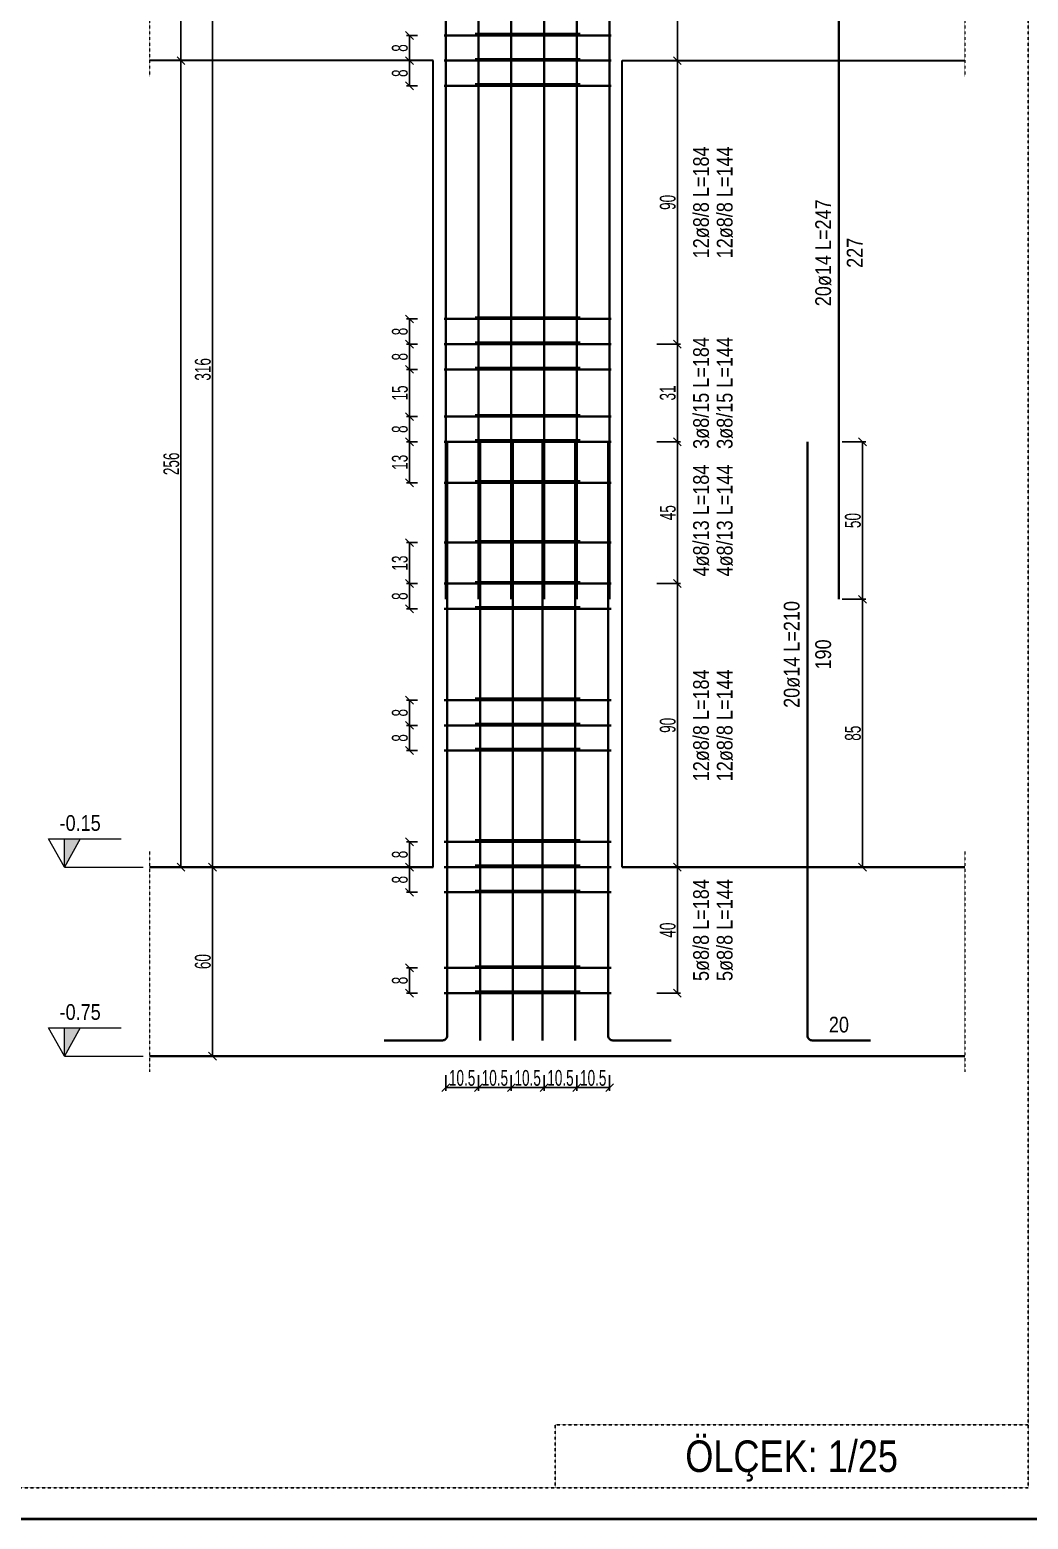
# Model space of a CAD drawing. Header units: millimetres. Extents: x -267 to 94375, y 6431 to 10838.
# Drawn here: x 47364 to 47998, y 8169 to 9114 of the extents above; entities that cross this region are included whole.
import ezdxf
from ezdxf.enums import TextEntityAlignment as Align

# ---------------------------------------------------------------- set-up
doc = ezdxf.new("R2010")
doc.units = ezdxf.units.MM
doc.header["$LTSCALE"] = 0.0001
doc.linetypes.add('DASHED', pattern=[19.05, 12.7, -6.35])
for name, color, linetype, lineweight in [('DETAY ANTET (BEYKENT)', 5, 'Continuous', 40), ('DONATI (BEYKENT)', 4, 'Continuous', 35), ('DONATI YAZISI (BEYKENT)', 3, 'Continuous', 20), ('ETRIYE (BEYKENT)', 150, 'Continuous', 35), ('KESIT SINIRI (BEYKENT)', 241, 'DASHED', 20), ('KIRIS (BEYKENT)', 2, 'Continuous', 30), ('KOLON (BEYKENT)', 3, 'Continuous', 30), ('KOT CIZGI (BEYKENT)', 120, 'Continuous', 20), ('KOT YAZI (BEYKENT)', 7, 'Continuous', 20), ('OLCU (BEYKENT)', 14, 'Continuous', 20), ('TEMEL (BEYKENT)', 2, 'Continuous', 35), ('YAZI (BEYKENT)', 140, 'Continuous', 20)]:
    doc.layers.add(name, color=color, linetype=linetype, lineweight=lineweight)
doc.styles.add('DONATI YAZISI (BEYKENT)', font='')
doc.styles.add('KLNOLC-25', font='bahnschrift light condensed', dxfattribs={"width": 0.75, "height": 10})
doc.styles.add('KOT (BEYKENT)', font='')
doc.styles.add('YAZI (BEYKENT)', font='')
doc.styles.get('DONATI YAZISI (BEYKENT)').set_extended_font_data('Bahnschrift Light Condensed')
doc.styles.get('KOT (BEYKENT)').set_extended_font_data('Bahnschrift Light Condensed')
doc.styles.get('YAZI (BEYKENT)').set_extended_font_data('Bahnschrift Light Condensed')
doc.dimstyles.new('KLNOLC-25', dxfattribs={"dimtxt": 10, "dimasz": 5, "dimexe": 2, "dimexo": 2, "dimgap": 1, "dimtad": 1, "dimdec": 1, "dimlfac": 0.5, "dimrnd": 0.5, "dimzin": 12, "dimdsep": 46, "dimtxsty": 'KLNOLC-25', "dimblk": 'OBLIQUE', "dimblk1": 'OBLIQUE', "dimblk2": 'OBLIQUE', "dimcen": 0, "dimclrt": 7, "dimadec": 0, "dimazin": 0, "dimtfac": 1, "dimtdec": 4, "dimtix": 1, "dimtmove": 2, "dimatfit": 3, "dimfxl": 1, "dimtzin": 0, "dimarcsym": 0})

# ---------------------------------------------------------------- blocks, each defined once
blk = doc.blocks.new('_Oblique')
at = {"color": 0, "linetype": 'ByBlock', "lineweight": -2}
blk.add_line((-0.5, -0.5), (0.5, 0.5), dxfattribs=at)
blk = doc.blocks.new('*D513')
at = {"layer": 'DEFPOINTS', "color": 0, "lineweight": -3, "transparency": 16777216}
for p in [(47877.52, 8752.64), (47877.52, 8582.64), (47892.52, 8582.64)]:
    blk.add_point(p, dxfattribs=at)
at = {"layer": 'OLCU (BEYKENT)', "color": 0, "lineweight": -2, "transparency": 16777216}
for p, q in [((47879.52, 8752.64), (47894.52, 8752.64)), ((47892.52, 8752.64), (47892.52, 8582.64)), ((47879.52, 8582.64), (47894.52, 8582.64))]:
    blk.add_line(p, q, dxfattribs=at)
at = {"layer": 'OLCU (BEYKENT)', "color": 0, "lineweight": -2, "transparency": 16777216, "xscale": 5, "yscale": 5, "zscale": 5}
for p, rotation in [((47892.52, 8752.64), 90), ((47892.52, 8582.64), 270)]:
    blk.add_blockref('_Oblique', p, dxfattribs=dict(at, rotation=rotation))
at = {"layer": 'OLCU (BEYKENT)', "color": 7, "transparency": 16777216, "insert": (47886.42, 8667.64), "char_height": 10, "attachment_point": 5, "rotation": 90, "style": 'KLNOLC-25'}
blk.add_mtext('85', dxfattribs=at)
blk = doc.blocks.new('*D514')
at = {"layer": 'DEFPOINTS', "color": 0, "lineweight": -3, "transparency": 16777216}
for p in [(47877.52, 8852.64), (47892.52, 8852.64), (47877.52, 8752.64)]:
    blk.add_point(p, dxfattribs=at)
at = {"layer": 'OLCU (BEYKENT)', "color": 0, "lineweight": -2, "transparency": 16777216}
for p, q in [((47879.52, 8852.64), (47894.52, 8852.64)), ((47892.52, 8752.64), (47892.52, 8852.64)), ((47879.52, 8752.64), (47894.52, 8752.64))]:
    blk.add_line(p, q, dxfattribs=at)
at = {"layer": 'OLCU (BEYKENT)', "color": 0, "lineweight": -2, "transparency": 16777216, "xscale": 5, "yscale": 5, "zscale": 5}
for p, rotation in [((47892.52, 8852.64), 90), ((47892.52, 8752.64), 270)]:
    blk.add_blockref('_Oblique', p, dxfattribs=dict(at, rotation=rotation))
at = {"layer": 'OLCU (BEYKENT)', "color": 7, "transparency": 16777216, "insert": (47886.42, 8802.64), "char_height": 10, "attachment_point": 5, "rotation": 90, "style": 'KLNOLC-25'}
blk.add_mtext('50', dxfattribs=at)
blk = doc.blocks.new('*D515')
at = {"layer": 'DEFPOINTS', "color": 0, "lineweight": -3, "transparency": 16777216}
for p in [(47612.02, 8930.64), (47605.02, 8914.64), (47612.02, 8914.64)]:
    blk.add_point(p, dxfattribs=at)
at = {"layer": 'OLCU (BEYKENT)', "color": 0, "lineweight": -2, "transparency": 16777216}
for p, q in [((47610.02, 8930.64), (47603.02, 8930.64)), ((47605.02, 8930.64), (47605.02, 8914.64)), ((47610.02, 8914.64), (47603.02, 8914.64))]:
    blk.add_line(p, q, dxfattribs=at)
at = {"layer": 'OLCU (BEYKENT)', "color": 0, "lineweight": -2, "transparency": 16777216, "xscale": 5, "yscale": 5, "zscale": 5}
for p, rotation in [((47605.02, 8930.64), 90), ((47605.02, 8914.64), 270)]:
    blk.add_blockref('_Oblique', p, dxfattribs=dict(at, rotation=rotation))
at = {"layer": 'OLCU (BEYKENT)', "color": 7, "transparency": 16777216, "insert": (47598.92, 8922.64), "char_height": 10, "attachment_point": 5, "rotation": 90, "style": 'KLNOLC-25'}
blk.add_mtext('8', dxfattribs=at)
blk = doc.blocks.new('*D516')
at = {"layer": 'DEFPOINTS', "color": 0, "lineweight": -3, "transparency": 16777216}
for p in [(47605.02, 9094.64), (47612.02, 9094.64), (47612.02, 9078.64)]:
    blk.add_point(p, dxfattribs=at)
at = {"layer": 'OLCU (BEYKENT)', "color": 0, "lineweight": -2, "transparency": 16777216}
for p, q in [((47610.02, 9094.64), (47603.02, 9094.64)), ((47605.02, 9078.64), (47605.02, 9094.64)), ((47610.02, 9078.64), (47603.02, 9078.64))]:
    blk.add_line(p, q, dxfattribs=at)
at = {"layer": 'OLCU (BEYKENT)', "color": 0, "lineweight": -2, "transparency": 16777216, "xscale": 5, "yscale": 5, "zscale": 5}
for p, rotation in [((47605.02, 9094.64), 90), ((47605.02, 9078.64), 270)]:
    blk.add_blockref('_Oblique', p, dxfattribs=dict(at, rotation=rotation))
at = {"layer": 'OLCU (BEYKENT)', "color": 7, "transparency": 16777216, "insert": (47598.92, 9086.64), "char_height": 10, "attachment_point": 5, "rotation": 90, "style": 'KLNOLC-25'}
blk.add_mtext('8', dxfattribs=at)
blk = doc.blocks.new('*D517')
at = {"layer": 'DEFPOINTS', "color": 0, "lineweight": -3, "transparency": 16777216}
for p in [(47612.02, 9110.64), (47605.02, 9094.64), (47612.02, 9094.64)]:
    blk.add_point(p, dxfattribs=at)
at = {"layer": 'OLCU (BEYKENT)', "color": 0, "lineweight": -2, "transparency": 16777216}
for p, q in [((47610.02, 9110.64), (47603.02, 9110.64)), ((47605.02, 9110.64), (47605.02, 9094.64)), ((47610.02, 9094.64), (47603.02, 9094.64))]:
    blk.add_line(p, q, dxfattribs=at)
at = {"layer": 'OLCU (BEYKENT)', "color": 0, "lineweight": -2, "transparency": 16777216, "xscale": 5, "yscale": 5, "zscale": 5}
for p, rotation in [((47605.02, 9110.64), 90), ((47605.02, 9094.64), 270)]:
    blk.add_blockref('_Oblique', p, dxfattribs=dict(at, rotation=rotation))
at = {"layer": 'OLCU (BEYKENT)', "color": 7, "transparency": 16777216, "insert": (47598.92, 9102.64), "char_height": 10, "attachment_point": 5, "rotation": 90, "style": 'KLNOLC-25'}
blk.add_mtext('8', dxfattribs=at)
blk = doc.blocks.new('*D519')
at = {"layer": 'DEFPOINTS', "color": 0, "lineweight": -3, "transparency": 16777216}
for p in [(47760.02, 9094.64), (47775.02, 9094.64), (47760.02, 8914.64)]:
    blk.add_point(p, dxfattribs=at)
at = {"layer": 'OLCU (BEYKENT)', "color": 0, "lineweight": -2, "transparency": 16777216}
for p, q in [((47762.02, 9094.64), (47777.02, 9094.64)), ((47775.02, 8914.64), (47775.02, 9094.64)), ((47762.02, 8914.64), (47777.02, 8914.64))]:
    blk.add_line(p, q, dxfattribs=at)
at = {"layer": 'OLCU (BEYKENT)', "color": 0, "lineweight": -2, "transparency": 16777216, "xscale": 5, "yscale": 5, "zscale": 5}
for p, rotation in [((47775.02, 9094.64), 90), ((47775.02, 8914.64), 270)]:
    blk.add_blockref('_Oblique', p, dxfattribs=dict(at, rotation=rotation))
at = {"layer": 'OLCU (BEYKENT)', "color": 7, "transparency": 16777216, "insert": (47768.92, 9004.64), "char_height": 10, "attachment_point": 5, "rotation": 90, "style": 'KLNOLC-25'}
blk.add_mtext('90', dxfattribs=at)
blk = doc.blocks.new('*D520')
at = {"layer": 'DEFPOINTS', "color": 0, "lineweight": -3, "transparency": 16777216}
for p in [(47760.02, 9214.64), (47760.02, 9094.64), (47775.02, 9094.64)]:
    blk.add_point(p, dxfattribs=at)
at = {"layer": 'OLCU (BEYKENT)', "color": 0, "lineweight": -2, "transparency": 16777216}
for p, q in [((47762.02, 9214.64), (47777.02, 9214.64)), ((47775.02, 9214.64), (47775.02, 9094.64)), ((47762.02, 9094.64), (47777.02, 9094.64))]:
    blk.add_line(p, q, dxfattribs=at)
at = {"layer": 'OLCU (BEYKENT)', "color": 0, "lineweight": -2, "transparency": 16777216, "xscale": 5, "yscale": 5, "zscale": 5}
for p, rotation in [((47775.02, 9214.64), 90), ((47775.02, 9094.64), 270)]:
    blk.add_blockref('_Oblique', p, dxfattribs=dict(at, rotation=rotation))
at = {"layer": 'OLCU (BEYKENT)', "color": 7, "transparency": 16777216, "insert": (47768.92, 9154.64), "char_height": 10, "attachment_point": 5, "rotation": 90, "style": 'KLNOLC-25'}
blk.add_mtext('60', dxfattribs=at)
blk = doc.blocks.new('*D521')
at = {"layer": 'DEFPOINTS', "color": 0, "lineweight": -3, "transparency": 16777216}
for p in [(47612.02, 8868.64), (47605.02, 8852.64), (47612.02, 8852.64)]:
    blk.add_point(p, dxfattribs=at)
at = {"layer": 'OLCU (BEYKENT)', "color": 0, "lineweight": -2, "transparency": 16777216}
for p, q in [((47610.02, 8868.64), (47603.02, 8868.64)), ((47605.02, 8868.64), (47605.02, 8852.64)), ((47610.02, 8852.64), (47603.02, 8852.64))]:
    blk.add_line(p, q, dxfattribs=at)
at = {"layer": 'OLCU (BEYKENT)', "color": 0, "lineweight": -2, "transparency": 16777216, "xscale": 5, "yscale": 5, "zscale": 5}
for p, rotation in [((47605.02, 8868.64), 90), ((47605.02, 8852.64), 270)]:
    blk.add_blockref('_Oblique', p, dxfattribs=dict(at, rotation=rotation))
at = {"layer": 'OLCU (BEYKENT)', "color": 7, "transparency": 16777216, "insert": (47598.92, 8860.64), "char_height": 10, "attachment_point": 5, "rotation": 90, "style": 'KLNOLC-25'}
blk.add_mtext('8', dxfattribs=at)
blk = doc.blocks.new('*D522')
at = {"layer": 'DEFPOINTS', "color": 0, "lineweight": -3, "transparency": 16777216}
for p in [(47612.02, 8898.64), (47605.02, 8868.64), (47612.02, 8868.64)]:
    blk.add_point(p, dxfattribs=at)
at = {"layer": 'OLCU (BEYKENT)', "color": 0, "lineweight": -2, "transparency": 16777216}
for p, q in [((47610.02, 8898.64), (47603.02, 8898.64)), ((47605.02, 8898.64), (47605.02, 8868.64)), ((47610.02, 8868.64), (47603.02, 8868.64))]:
    blk.add_line(p, q, dxfattribs=at)
at = {"layer": 'OLCU (BEYKENT)', "color": 0, "lineweight": -2, "transparency": 16777216, "xscale": 5, "yscale": 5, "zscale": 5}
for p, rotation in [((47605.02, 8898.64), 90), ((47605.02, 8868.64), 270)]:
    blk.add_blockref('_Oblique', p, dxfattribs=dict(at, rotation=rotation))
at = {"layer": 'OLCU (BEYKENT)', "color": 7, "transparency": 16777216, "insert": (47598.97, 8883.64), "char_height": 10, "attachment_point": 5, "rotation": 90, "style": 'KLNOLC-25'}
blk.add_mtext('15', dxfattribs=at)
blk = doc.blocks.new('*D523')
at = {"layer": 'DEFPOINTS', "color": 0, "lineweight": -3, "transparency": 16777216}
for p in [(47612.02, 8914.64), (47605.02, 8898.64), (47612.02, 8898.64)]:
    blk.add_point(p, dxfattribs=at)
at = {"layer": 'OLCU (BEYKENT)', "color": 0, "lineweight": -2, "transparency": 16777216}
for p, q in [((47610.02, 8914.64), (47603.02, 8914.64)), ((47605.02, 8914.64), (47605.02, 8898.64)), ((47610.02, 8898.64), (47603.02, 8898.64))]:
    blk.add_line(p, q, dxfattribs=at)
at = {"layer": 'OLCU (BEYKENT)', "color": 0, "lineweight": -2, "transparency": 16777216, "xscale": 5, "yscale": 5, "zscale": 5}
for p, rotation in [((47605.02, 8914.64), 90), ((47605.02, 8898.64), 270)]:
    blk.add_blockref('_Oblique', p, dxfattribs=dict(at, rotation=rotation))
at = {"layer": 'OLCU (BEYKENT)', "color": 7, "transparency": 16777216, "insert": (47598.92, 8906.64), "char_height": 10, "attachment_point": 5, "rotation": 90, "style": 'KLNOLC-25'}
blk.add_mtext('8', dxfattribs=at)
blk = doc.blocks.new('*D524')
at = {"layer": 'DEFPOINTS', "color": 0, "lineweight": -3, "transparency": 16777216}
for p in [(47760.02, 8914.64), (47760.02, 8852.64), (47775.02, 8852.64)]:
    blk.add_point(p, dxfattribs=at)
at = {"layer": 'OLCU (BEYKENT)', "color": 0, "lineweight": -2, "transparency": 16777216}
for p, q in [((47762.02, 8914.64), (47777.02, 8914.64)), ((47775.02, 8914.64), (47775.02, 8852.64)), ((47762.02, 8852.64), (47777.02, 8852.64))]:
    blk.add_line(p, q, dxfattribs=at)
at = {"layer": 'OLCU (BEYKENT)', "color": 0, "lineweight": -2, "transparency": 16777216, "xscale": 5, "yscale": 5, "zscale": 5}
for p, rotation in [((47775.02, 8914.64), 90), ((47775.02, 8852.64), 270)]:
    blk.add_blockref('_Oblique', p, dxfattribs=dict(at, rotation=rotation))
at = {"layer": 'OLCU (BEYKENT)', "color": 7, "transparency": 16777216, "insert": (47768.92, 8883.64), "char_height": 10, "attachment_point": 5, "rotation": 90, "style": 'KLNOLC-25'}
blk.add_mtext('31', dxfattribs=at)
blk = doc.blocks.new('*D525')
at = {"layer": 'DEFPOINTS', "color": 0, "lineweight": -3, "transparency": 16777216}
for p in [(47612.02, 8788.64), (47605.02, 8762.64), (47612.02, 8762.64)]:
    blk.add_point(p, dxfattribs=at)
at = {"layer": 'OLCU (BEYKENT)', "color": 0, "lineweight": -2, "transparency": 16777216}
for p, q in [((47610.02, 8788.64), (47603.02, 8788.64)), ((47605.02, 8788.64), (47605.02, 8762.64)), ((47610.02, 8762.64), (47603.02, 8762.64))]:
    blk.add_line(p, q, dxfattribs=at)
at = {"layer": 'OLCU (BEYKENT)', "color": 0, "lineweight": -2, "transparency": 16777216, "xscale": 5, "yscale": 5, "zscale": 5}
for p, rotation in [((47605.02, 8788.64), 90), ((47605.02, 8762.64), 270)]:
    blk.add_blockref('_Oblique', p, dxfattribs=dict(at, rotation=rotation))
at = {"layer": 'OLCU (BEYKENT)', "color": 7, "transparency": 16777216, "insert": (47598.92, 8775.64), "char_height": 10, "attachment_point": 5, "rotation": 90, "style": 'KLNOLC-25'}
blk.add_mtext('13', dxfattribs=at)
blk = doc.blocks.new('*D526')
at = {"layer": 'DEFPOINTS', "color": 0, "lineweight": -3, "transparency": 16777216}
for p in [(47605.02, 8852.64), (47612.02, 8852.64), (47612.02, 8826.64)]:
    blk.add_point(p, dxfattribs=at)
at = {"layer": 'OLCU (BEYKENT)', "color": 0, "lineweight": -2, "transparency": 16777216}
for p, q in [((47610.02, 8852.64), (47603.02, 8852.64)), ((47605.02, 8826.64), (47605.02, 8852.64)), ((47610.02, 8826.64), (47603.02, 8826.64))]:
    blk.add_line(p, q, dxfattribs=at)
at = {"layer": 'OLCU (BEYKENT)', "color": 0, "lineweight": -2, "transparency": 16777216, "xscale": 5, "yscale": 5, "zscale": 5}
for p, rotation in [((47605.02, 8852.64), 90), ((47605.02, 8826.64), 270)]:
    blk.add_blockref('_Oblique', p, dxfattribs=dict(at, rotation=rotation))
at = {"layer": 'OLCU (BEYKENT)', "color": 7, "transparency": 16777216, "insert": (47598.92, 8839.64), "char_height": 10, "attachment_point": 5, "rotation": 90, "style": 'KLNOLC-25'}
blk.add_mtext('13', dxfattribs=at)
blk = doc.blocks.new('*D527')
at = {"layer": 'DEFPOINTS', "color": 0, "lineweight": -3, "transparency": 16777216}
for p in [(47760.02, 8852.64), (47760.02, 8762.64), (47775.02, 8762.64)]:
    blk.add_point(p, dxfattribs=at)
at = {"layer": 'OLCU (BEYKENT)', "color": 0, "lineweight": -2, "transparency": 16777216}
for p, q in [((47762.02, 8852.64), (47777.02, 8852.64)), ((47775.02, 8852.64), (47775.02, 8762.64)), ((47762.02, 8762.64), (47777.02, 8762.64))]:
    blk.add_line(p, q, dxfattribs=at)
at = {"layer": 'OLCU (BEYKENT)', "color": 0, "lineweight": -2, "transparency": 16777216, "xscale": 5, "yscale": 5, "zscale": 5}
for p, rotation in [((47775.02, 8852.64), 90), ((47775.02, 8762.64), 270)]:
    blk.add_blockref('_Oblique', p, dxfattribs=dict(at, rotation=rotation))
at = {"layer": 'OLCU (BEYKENT)', "color": 7, "transparency": 16777216, "insert": (47768.97, 8807.64), "char_height": 10, "attachment_point": 5, "rotation": 90, "style": 'KLNOLC-25'}
blk.add_mtext('45', dxfattribs=at)
blk = doc.blocks.new('*D528')
at = {"layer": 'DEFPOINTS', "color": 0, "lineweight": -3, "transparency": 16777216}
for p in [(47612.02, 8598.64), (47605.02, 8582.64), (47612.02, 8582.64)]:
    blk.add_point(p, dxfattribs=at)
at = {"layer": 'OLCU (BEYKENT)', "color": 0, "lineweight": -2, "transparency": 16777216}
for p, q in [((47610.02, 8598.64), (47603.02, 8598.64)), ((47605.02, 8598.64), (47605.02, 8582.64)), ((47610.02, 8582.64), (47603.02, 8582.64))]:
    blk.add_line(p, q, dxfattribs=at)
at = {"layer": 'OLCU (BEYKENT)', "color": 0, "lineweight": -2, "transparency": 16777216, "xscale": 5, "yscale": 5, "zscale": 5}
for p, rotation in [((47605.02, 8598.64), 90), ((47605.02, 8582.64), 270)]:
    blk.add_blockref('_Oblique', p, dxfattribs=dict(at, rotation=rotation))
at = {"layer": 'OLCU (BEYKENT)', "color": 7, "transparency": 16777216, "insert": (47598.92, 8590.64), "char_height": 10, "attachment_point": 5, "rotation": 90, "style": 'KLNOLC-25'}
blk.add_mtext('8', dxfattribs=at)
blk = doc.blocks.new('*D529')
at = {"layer": 'DEFPOINTS', "color": 0, "lineweight": -3, "transparency": 16777216}
for p in [(47605.02, 8762.64), (47612.02, 8762.64), (47612.02, 8746.64)]:
    blk.add_point(p, dxfattribs=at)
at = {"layer": 'OLCU (BEYKENT)', "color": 0, "lineweight": -2, "transparency": 16777216}
for p, q in [((47610.02, 8762.64), (47603.02, 8762.64)), ((47605.02, 8746.64), (47605.02, 8762.64)), ((47610.02, 8746.64), (47603.02, 8746.64))]:
    blk.add_line(p, q, dxfattribs=at)
at = {"layer": 'OLCU (BEYKENT)', "color": 0, "lineweight": -2, "transparency": 16777216, "xscale": 5, "yscale": 5, "zscale": 5}
for p, rotation in [((47605.02, 8762.64), 90), ((47605.02, 8746.64), 270)]:
    blk.add_blockref('_Oblique', p, dxfattribs=dict(at, rotation=rotation))
at = {"layer": 'OLCU (BEYKENT)', "color": 7, "transparency": 16777216, "insert": (47598.92, 8754.64), "char_height": 10, "attachment_point": 5, "rotation": 90, "style": 'KLNOLC-25'}
blk.add_mtext('8', dxfattribs=at)
blk = doc.blocks.new('*D530')
at = {"layer": 'DEFPOINTS', "color": 0, "lineweight": -3, "transparency": 16777216}
for p in [(47612.02, 8672.64), (47605.02, 8656.64), (47612.02, 8656.64)]:
    blk.add_point(p, dxfattribs=at)
at = {"layer": 'OLCU (BEYKENT)', "color": 0, "lineweight": -2, "transparency": 16777216}
for p, q in [((47610.02, 8672.64), (47603.02, 8672.64)), ((47605.02, 8672.64), (47605.02, 8656.64)), ((47610.02, 8656.64), (47603.02, 8656.64))]:
    blk.add_line(p, q, dxfattribs=at)
at = {"layer": 'OLCU (BEYKENT)', "color": 0, "lineweight": -2, "transparency": 16777216, "xscale": 5, "yscale": 5, "zscale": 5}
for p, rotation in [((47605.02, 8672.64), 90), ((47605.02, 8656.64), 270)]:
    blk.add_blockref('_Oblique', p, dxfattribs=dict(at, rotation=rotation))
at = {"layer": 'OLCU (BEYKENT)', "color": 7, "transparency": 16777216, "insert": (47598.92, 8664.64), "char_height": 10, "attachment_point": 5, "rotation": 90, "style": 'KLNOLC-25'}
blk.add_mtext('8', dxfattribs=at)
blk = doc.blocks.new('*D531')
at = {"layer": 'DEFPOINTS', "color": 0, "lineweight": -3, "transparency": 16777216}
for p in [(47612.02, 8688.64), (47605.02, 8672.64), (47612.02, 8672.64)]:
    blk.add_point(p, dxfattribs=at)
at = {"layer": 'OLCU (BEYKENT)', "color": 0, "lineweight": -2, "transparency": 16777216}
for p, q in [((47610.02, 8688.64), (47603.02, 8688.64)), ((47605.02, 8688.64), (47605.02, 8672.64)), ((47610.02, 8672.64), (47603.02, 8672.64))]:
    blk.add_line(p, q, dxfattribs=at)
at = {"layer": 'OLCU (BEYKENT)', "color": 0, "lineweight": -2, "transparency": 16777216, "xscale": 5, "yscale": 5, "zscale": 5}
for p, rotation in [((47605.02, 8688.64), 90), ((47605.02, 8672.64), 270)]:
    blk.add_blockref('_Oblique', p, dxfattribs=dict(at, rotation=rotation))
at = {"layer": 'OLCU (BEYKENT)', "color": 7, "transparency": 16777216, "insert": (47598.92, 8680.64), "char_height": 10, "attachment_point": 5, "rotation": 90, "style": 'KLNOLC-25'}
blk.add_mtext('8', dxfattribs=at)
blk = doc.blocks.new('*D532')
at = {"layer": 'DEFPOINTS', "color": 0, "lineweight": -3, "transparency": 16777216}
for p in [(47760.02, 8762.64), (47775.02, 8762.64), (47760.02, 8582.64)]:
    blk.add_point(p, dxfattribs=at)
at = {"layer": 'OLCU (BEYKENT)', "color": 0, "lineweight": -2, "transparency": 16777216}
for p, q in [((47762.02, 8762.64), (47777.02, 8762.64)), ((47775.02, 8582.64), (47775.02, 8762.64)), ((47762.02, 8582.64), (47777.02, 8582.64))]:
    blk.add_line(p, q, dxfattribs=at)
at = {"layer": 'OLCU (BEYKENT)', "color": 0, "lineweight": -2, "transparency": 16777216, "xscale": 5, "yscale": 5, "zscale": 5}
for p, rotation in [((47775.02, 8762.64), 90), ((47775.02, 8582.64), 270)]:
    blk.add_blockref('_Oblique', p, dxfattribs=dict(at, rotation=rotation))
at = {"layer": 'OLCU (BEYKENT)', "color": 7, "transparency": 16777216, "insert": (47768.92, 8672.64), "char_height": 10, "attachment_point": 5, "rotation": 90, "style": 'KLNOLC-25'}
blk.add_mtext('90', dxfattribs=at)
blk = doc.blocks.new('*D533')
at = {"layer": 'DEFPOINTS', "color": 0, "lineweight": -3, "transparency": 16777216}
for p in [(47612.02, 8518.64), (47605.02, 8502.64), (47612.02, 8502.64)]:
    blk.add_point(p, dxfattribs=at)
at = {"layer": 'OLCU (BEYKENT)', "color": 0, "lineweight": -2, "transparency": 16777216}
for p, q in [((47610.02, 8518.64), (47603.02, 8518.64)), ((47605.02, 8518.64), (47605.02, 8502.64)), ((47610.02, 8502.64), (47603.02, 8502.64))]:
    blk.add_line(p, q, dxfattribs=at)
at = {"layer": 'OLCU (BEYKENT)', "color": 0, "lineweight": -2, "transparency": 16777216, "xscale": 5, "yscale": 5, "zscale": 5}
for p, rotation in [((47605.02, 8518.64), 90), ((47605.02, 8502.64), 270)]:
    blk.add_blockref('_Oblique', p, dxfattribs=dict(at, rotation=rotation))
at = {"layer": 'OLCU (BEYKENT)', "color": 7, "transparency": 16777216, "insert": (47598.92, 8510.64), "char_height": 10, "attachment_point": 5, "rotation": 90, "style": 'KLNOLC-25'}
blk.add_mtext('8', dxfattribs=at)
blk = doc.blocks.new('*D534')
at = {"layer": 'DEFPOINTS', "color": 0, "lineweight": -3, "transparency": 16777216}
for p in [(47605.02, 8582.64), (47612.02, 8582.64), (47612.02, 8566.64)]:
    blk.add_point(p, dxfattribs=at)
at = {"layer": 'OLCU (BEYKENT)', "color": 0, "lineweight": -2, "transparency": 16777216}
for p, q in [((47610.02, 8582.64), (47603.02, 8582.64)), ((47605.02, 8566.64), (47605.02, 8582.64)), ((47610.02, 8566.64), (47603.02, 8566.64))]:
    blk.add_line(p, q, dxfattribs=at)
at = {"layer": 'OLCU (BEYKENT)', "color": 0, "lineweight": -2, "transparency": 16777216, "xscale": 5, "yscale": 5, "zscale": 5}
for p, rotation in [((47605.02, 8582.64), 90), ((47605.02, 8566.64), 270)]:
    blk.add_blockref('_Oblique', p, dxfattribs=dict(at, rotation=rotation))
at = {"layer": 'OLCU (BEYKENT)', "color": 7, "transparency": 16777216, "insert": (47598.92, 8574.64), "char_height": 10, "attachment_point": 5, "rotation": 90, "style": 'KLNOLC-25'}
blk.add_mtext('8', dxfattribs=at)
blk = doc.blocks.new('*D535')
at = {"layer": 'DEFPOINTS', "color": 0, "lineweight": -3, "transparency": 16777216}
for p in [(47760.02, 8582.64), (47760.02, 8502.64), (47775.02, 8502.64)]:
    blk.add_point(p, dxfattribs=at)
at = {"layer": 'OLCU (BEYKENT)', "color": 0, "lineweight": -2, "transparency": 16777216}
for p, q in [((47762.02, 8582.64), (47777.02, 8582.64)), ((47775.02, 8582.64), (47775.02, 8502.64)), ((47762.02, 8502.64), (47777.02, 8502.64))]:
    blk.add_line(p, q, dxfattribs=at)
at = {"layer": 'OLCU (BEYKENT)', "color": 0, "lineweight": -2, "transparency": 16777216, "xscale": 5, "yscale": 5, "zscale": 5}
for p, rotation in [((47775.02, 8582.64), 90), ((47775.02, 8502.64), 270)]:
    blk.add_blockref('_Oblique', p, dxfattribs=dict(at, rotation=rotation))
at = {"layer": 'OLCU (BEYKENT)', "color": 7, "transparency": 16777216, "insert": (47768.92, 8542.64), "char_height": 10, "attachment_point": 5, "rotation": 90, "style": 'KLNOLC-25'}
blk.add_mtext('40', dxfattribs=at)
blk = doc.blocks.new('*D536')
at = {"layer": 'DEFPOINTS', "color": 0, "lineweight": -3, "transparency": 16777216}
for p in [(47440.02, 8582.64), (47440.02, 8462.64), (47480.02, 8462.64)]:
    blk.add_point(p, dxfattribs=at)
at = {"layer": 'OLCU (BEYKENT)', "color": 0, "lineweight": -2, "transparency": 16777216}
for p, q in [((47442.02, 8582.64), (47482.02, 8582.64)), ((47480.02, 8582.64), (47480.02, 8462.64)), ((47442.02, 8462.64), (47482.02, 8462.64))]:
    blk.add_line(p, q, dxfattribs=at)
at = {"layer": 'OLCU (BEYKENT)', "color": 0, "lineweight": -2, "transparency": 16777216, "xscale": 5, "yscale": 5, "zscale": 5}
for p, rotation in [((47480.02, 8582.64), 90), ((47480.02, 8462.64), 270)]:
    blk.add_blockref('_Oblique', p, dxfattribs=dict(at, rotation=rotation))
at = {"layer": 'OLCU (BEYKENT)', "color": 7, "transparency": 16777216, "insert": (47473.92, 8522.64), "char_height": 10, "attachment_point": 5, "rotation": 90, "style": 'KLNOLC-25'}
blk.add_mtext('60', dxfattribs=at)
blk = doc.blocks.new('*D537')
at = {"layer": 'DEFPOINTS', "color": 0, "lineweight": -3, "transparency": 16777216}
for p in [(47440.02, 9094.64), (47460.02, 9094.64), (47440.02, 8582.64)]:
    blk.add_point(p, dxfattribs=at)
at = {"layer": 'OLCU (BEYKENT)', "color": 0, "lineweight": -2, "transparency": 16777216}
for p, q in [((47442.02, 9094.64), (47462.02, 9094.64)), ((47460.02, 8582.64), (47460.02, 9094.64)), ((47442.02, 8582.64), (47462.02, 8582.64))]:
    blk.add_line(p, q, dxfattribs=at)
at = {"layer": 'OLCU (BEYKENT)', "color": 0, "lineweight": -2, "transparency": 16777216, "xscale": 5, "yscale": 5, "zscale": 5}
for p, rotation in [((47460.02, 9094.64), 90), ((47460.02, 8582.64), 270)]:
    blk.add_blockref('_Oblique', p, dxfattribs=dict(at, rotation=rotation))
at = {"layer": 'OLCU (BEYKENT)', "color": 7, "transparency": 16777216, "insert": (47453.92, 8838.64), "char_height": 10, "attachment_point": 5, "rotation": 90, "style": 'KLNOLC-25'}
blk.add_mtext('256', dxfattribs=at)
blk = doc.blocks.new('*D538')
at = {"layer": 'DEFPOINTS', "color": 0, "lineweight": -3, "transparency": 16777216}
for p in [(47440.02, 9214.64), (47440.02, 9094.64), (47460.02, 9094.64)]:
    blk.add_point(p, dxfattribs=at)
at = {"layer": 'OLCU (BEYKENT)', "color": 0, "lineweight": -2, "transparency": 16777216}
for p, q in [((47442.02, 9214.64), (47462.02, 9214.64)), ((47460.02, 9214.64), (47460.02, 9094.64)), ((47442.02, 9094.64), (47462.02, 9094.64))]:
    blk.add_line(p, q, dxfattribs=at)
at = {"layer": 'OLCU (BEYKENT)', "color": 0, "lineweight": -2, "transparency": 16777216, "xscale": 5, "yscale": 5, "zscale": 5}
for p, rotation in [((47460.02, 9214.64), 90), ((47460.02, 9094.64), 270)]:
    blk.add_blockref('_Oblique', p, dxfattribs=dict(at, rotation=rotation))
at = {"layer": 'OLCU (BEYKENT)', "color": 7, "transparency": 16777216, "insert": (47453.92, 9154.64), "char_height": 10, "attachment_point": 5, "rotation": 90, "style": 'KLNOLC-25'}
blk.add_mtext('60', dxfattribs=at)
blk = doc.blocks.new('*D539')
at = {"layer": 'DEFPOINTS', "color": 0, "lineweight": -3, "transparency": 16777216}
for p in [(47440.02, 9214.64), (47480.02, 9214.64), (47440.02, 8582.64)]:
    blk.add_point(p, dxfattribs=at)
at = {"layer": 'OLCU (BEYKENT)', "color": 0, "lineweight": -2, "transparency": 16777216}
for p, q in [((47442.02, 9214.64), (47482.02, 9214.64)), ((47480.02, 8582.64), (47480.02, 9214.64)), ((47442.02, 8582.64), (47482.02, 8582.64))]:
    blk.add_line(p, q, dxfattribs=at)
at = {"layer": 'OLCU (BEYKENT)', "color": 0, "lineweight": -2, "transparency": 16777216, "xscale": 5, "yscale": 5, "zscale": 5}
for p, rotation in [((47480.02, 9214.64), 90), ((47480.02, 8582.64), 270)]:
    blk.add_blockref('_Oblique', p, dxfattribs=dict(at, rotation=rotation))
at = {"layer": 'OLCU (BEYKENT)', "color": 7, "transparency": 16777216, "insert": (47473.92, 8898.64), "char_height": 10, "attachment_point": 5, "rotation": 90, "style": 'KLNOLC-25'}
blk.add_mtext('316', dxfattribs=at)
blk = doc.blocks.new('*D541')
at = {"layer": 'DEFPOINTS', "color": 0, "lineweight": -3, "transparency": 16777216}
for p in [(47628.02, 8452.64), (47648.82, 8452.64), (47648.82, 8442.64)]:
    blk.add_point(p, dxfattribs=at)
at = {"layer": 'OLCU (BEYKENT)', "color": 0, "lineweight": -2, "transparency": 16777216}
for p, q in [((47628.02, 8450.64), (47628.02, 8440.64)), ((47648.82, 8450.64), (47648.82, 8440.64)), ((47628.02, 8442.64), (47648.82, 8442.64))]:
    blk.add_line(p, q, dxfattribs=at)
at = {"layer": 'OLCU (BEYKENT)', "color": 0, "lineweight": -2, "transparency": 16777216, "xscale": 5, "yscale": 5, "zscale": 5, "rotation": 180}
blk.add_blockref('_Oblique', (47628.02, 8442.64), dxfattribs=at)
at = {"layer": 'OLCU (BEYKENT)', "color": 0, "lineweight": -2, "transparency": 16777216, "xscale": 5, "yscale": 5, "zscale": 5}
blk.add_blockref('_Oblique', (47648.82, 8442.64), dxfattribs=at)
at = {"layer": 'OLCU (BEYKENT)', "color": 7, "transparency": 16777216, "insert": (47638.42, 8448.74), "char_height": 10, "attachment_point": 5, "style": 'KLNOLC-25'}
blk.add_mtext('10.5', dxfattribs=at)
blk = doc.blocks.new('*D542')
at = {"layer": 'DEFPOINTS', "color": 0, "lineweight": -3, "transparency": 16777216}
for p in [(47648.82, 8452.64), (47669.62, 8452.64), (47669.62, 8442.64)]:
    blk.add_point(p, dxfattribs=at)
at = {"layer": 'OLCU (BEYKENT)', "color": 0, "lineweight": -2, "transparency": 16777216}
for p, q in [((47648.82, 8450.64), (47648.82, 8440.64)), ((47669.62, 8450.64), (47669.62, 8440.64)), ((47648.82, 8442.64), (47669.62, 8442.64))]:
    blk.add_line(p, q, dxfattribs=at)
at = {"layer": 'OLCU (BEYKENT)', "color": 0, "lineweight": -2, "transparency": 16777216, "xscale": 5, "yscale": 5, "zscale": 5, "rotation": 180}
blk.add_blockref('_Oblique', (47648.82, 8442.64), dxfattribs=at)
at = {"layer": 'OLCU (BEYKENT)', "color": 0, "lineweight": -2, "transparency": 16777216, "xscale": 5, "yscale": 5, "zscale": 5}
blk.add_blockref('_Oblique', (47669.62, 8442.64), dxfattribs=at)
at = {"layer": 'OLCU (BEYKENT)', "color": 7, "transparency": 16777216, "insert": (47659.22, 8448.74), "char_height": 10, "attachment_point": 5, "style": 'KLNOLC-25'}
blk.add_mtext('10.5', dxfattribs=at)
blk = doc.blocks.new('*D543')
at = {"layer": 'DEFPOINTS', "color": 0, "lineweight": -3, "transparency": 16777216}
for p in [(47669.62, 8452.64), (47690.42, 8452.64), (47690.42, 8442.64)]:
    blk.add_point(p, dxfattribs=at)
at = {"layer": 'OLCU (BEYKENT)', "color": 0, "lineweight": -2, "transparency": 16777216}
for p, q in [((47669.62, 8450.64), (47669.62, 8440.64)), ((47690.42, 8450.64), (47690.42, 8440.64)), ((47669.62, 8442.64), (47690.42, 8442.64))]:
    blk.add_line(p, q, dxfattribs=at)
at = {"layer": 'OLCU (BEYKENT)', "color": 0, "lineweight": -2, "transparency": 16777216, "xscale": 5, "yscale": 5, "zscale": 5, "rotation": 180}
blk.add_blockref('_Oblique', (47669.62, 8442.64), dxfattribs=at)
at = {"layer": 'OLCU (BEYKENT)', "color": 0, "lineweight": -2, "transparency": 16777216, "xscale": 5, "yscale": 5, "zscale": 5}
blk.add_blockref('_Oblique', (47690.42, 8442.64), dxfattribs=at)
at = {"layer": 'OLCU (BEYKENT)', "color": 7, "transparency": 16777216, "insert": (47680.02, 8448.74), "char_height": 10, "attachment_point": 5, "style": 'KLNOLC-25'}
blk.add_mtext('10.5', dxfattribs=at)
blk = doc.blocks.new('*D544')
at = {"layer": 'DEFPOINTS', "color": 0, "lineweight": -3, "transparency": 16777216}
for p in [(47690.42, 8452.64), (47711.22, 8452.64), (47711.22, 8442.64)]:
    blk.add_point(p, dxfattribs=at)
at = {"layer": 'OLCU (BEYKENT)', "color": 0, "lineweight": -2, "transparency": 16777216}
for p, q in [((47690.42, 8450.64), (47690.42, 8440.64)), ((47711.22, 8450.64), (47711.22, 8440.64)), ((47690.42, 8442.64), (47711.22, 8442.64))]:
    blk.add_line(p, q, dxfattribs=at)
at = {"layer": 'OLCU (BEYKENT)', "color": 0, "lineweight": -2, "transparency": 16777216, "xscale": 5, "yscale": 5, "zscale": 5, "rotation": 180}
blk.add_blockref('_Oblique', (47690.42, 8442.64), dxfattribs=at)
at = {"layer": 'OLCU (BEYKENT)', "color": 0, "lineweight": -2, "transparency": 16777216, "xscale": 5, "yscale": 5, "zscale": 5}
blk.add_blockref('_Oblique', (47711.22, 8442.64), dxfattribs=at)
at = {"layer": 'OLCU (BEYKENT)', "color": 7, "transparency": 16777216, "insert": (47700.82, 8448.74), "char_height": 10, "attachment_point": 5, "style": 'KLNOLC-25'}
blk.add_mtext('10.5', dxfattribs=at)
blk = doc.blocks.new('*D545')
at = {"layer": 'DEFPOINTS', "color": 0, "lineweight": -3, "transparency": 16777216}
for p in [(47711.22, 8452.64), (47732.02, 8452.64), (47732.02, 8442.64)]:
    blk.add_point(p, dxfattribs=at)
at = {"layer": 'OLCU (BEYKENT)', "color": 0, "lineweight": -2, "transparency": 16777216}
for p, q in [((47711.22, 8450.64), (47711.22, 8440.64)), ((47732.02, 8450.64), (47732.02, 8440.64)), ((47711.22, 8442.64), (47732.02, 8442.64))]:
    blk.add_line(p, q, dxfattribs=at)
at = {"layer": 'OLCU (BEYKENT)', "color": 0, "lineweight": -2, "transparency": 16777216, "xscale": 5, "yscale": 5, "zscale": 5, "rotation": 180}
blk.add_blockref('_Oblique', (47711.22, 8442.64), dxfattribs=at)
at = {"layer": 'OLCU (BEYKENT)', "color": 0, "lineweight": -2, "transparency": 16777216, "xscale": 5, "yscale": 5, "zscale": 5}
blk.add_blockref('_Oblique', (47732.02, 8442.64), dxfattribs=at)
at = {"layer": 'OLCU (BEYKENT)', "color": 7, "transparency": 16777216, "insert": (47721.62, 8448.74), "char_height": 10, "attachment_point": 5, "style": 'KLNOLC-25'}
blk.add_mtext('10.5', dxfattribs=at)

msp = doc.modelspace()

# ---------------------------------------------------------------- linework, layer by layer
at = {"layer": 'DETAY ANTET (BEYKENT)'}
msp.add_lwpolyline([(46802.96, 9588.64), (48017.52, 9588.64), (48017.52, 8168.64), (46802.96, 8168.64), (46802.96, 9588.64)], close=True, dxfattribs=at)
at = {"layer": 'DETAY ANTET (BEYKENT)', "color": 7, "linetype": 'DASHED', "lineweight": -3, "ltscale": 2}
msp.add_lwpolyline([(46822.96, 9568.64), (47997.52, 9568.64), (47997.52, 8188.64), (46822.96, 8188.64)], close=True, dxfattribs=at)
msp.add_lwpolyline([(47997.52, 8228.64), (47697.52, 8228.64), (47697.52, 8188.64)], dxfattribs=at)
at = {"layer": 'DONATI (BEYKENT)'}
for p, q in [((47649.82, 8852.64), (47649.82, 8472.64)), ((47670.62, 8852.64), (47670.62, 8472.64)), ((47689.42, 8852.64), (47689.42, 8472.64)), ((47710.22, 8852.64), (47710.22, 8472.64))]:
    msp.add_line(p, q, dxfattribs=at)
for points in [[(47628.02, 8752.64), (47628.02, 9203.64, -0.414214), (47631.02, 9206.64), (47668.02, 9206.64)], [(47648.82, 8752.64), (47648.82, 9203.64, -0.414214), (47651.82, 9206.64), (47688.82, 9206.64)], [(47690.42, 8752.64), (47690.42, 9203.64, 0.414214), (47687.42, 9206.64), (47650.42, 9206.64)], [(47669.62, 8752.64), (47669.62, 9203.64, -0.414214), (47672.62, 9206.64), (47709.62, 9206.64)], [(47711.22, 8752.64), (47711.22, 9203.64, 0.414214), (47708.22, 9206.64), (47671.22, 9206.64)], [(47732.02, 8752.64), (47732.02, 9203.64, 0.414214), (47729.02, 9206.64), (47692.02, 9206.64)], [(47877.52, 8752.64), (47877.52, 9203.64, -0.414214), (47880.52, 9206.64), (47917.52, 9206.64)], [(47629.02, 8852.64), (47629.02, 8475.64, -0.414214), (47626.02, 8472.64), (47589.02, 8472.64)], [(47731.02, 8852.64), (47731.02, 8475.64, 0.414214), (47734.02, 8472.64), (47771.02, 8472.64)], [(47857.52, 8852.64), (47857.52, 8475.64, 0.414214), (47860.52, 8472.64), (47897.52, 8472.64)]]:
    msp.add_lwpolyline(points, format="xyb", dxfattribs=at)
at = {"layer": 'ETRIYE (BEYKENT)'}
for p, q in [((47646.62, 9111.64), (47713.42, 9111.64)), ((47646.62, 9095.64), (47713.42, 9095.64)), ((47646.62, 9079.64), (47713.42, 9079.64)), ((47646.62, 8931.64), (47713.42, 8931.64)), ((47646.62, 8915.64), (47713.42, 8915.64)), ((47646.62, 8899.64), (47713.42, 8899.64)), ((47646.62, 8869.64), (47713.42, 8869.64)), ((47646.62, 8853.64), (47713.42, 8853.64)), ((47646.62, 8827.64), (47713.42, 8827.64)), ((47646.62, 8789.64), (47713.42, 8789.64)), ((47646.62, 8763.64), (47713.42, 8763.64)), ((47646.62, 8747.64), (47713.42, 8747.64)), ((47646.62, 8689.64), (47713.42, 8689.64)), ((47646.62, 8673.64), (47713.42, 8673.64)), ((47646.62, 8657.64), (47713.42, 8657.64)), ((47646.62, 8599.64), (47713.42, 8599.64)), ((47646.62, 8583.64), (47713.42, 8583.64)), ((47646.62, 8567.64), (47713.42, 8567.64)), ((47646.62, 8519.64), (47713.42, 8519.64)), ((47646.62, 8503.64), (47713.42, 8503.64))]:
    msp.add_line(p, q, dxfattribs=at)
for points in [[(47627.02, 9110.64), (47733.02, 9110.64)], [(47627.02, 9094.64), (47733.02, 9094.64)], [(47627.02, 9078.64), (47733.02, 9078.64)], [(47627.02, 8930.64), (47733.02, 8930.64)], [(47627.02, 8914.64), (47733.02, 8914.64)], [(47627.02, 8898.64), (47733.02, 8898.64)], [(47627.02, 8868.64), (47733.02, 8868.64)], [(47627.02, 8852.64), (47733.02, 8852.64)], [(47627.02, 8826.64), (47733.02, 8826.64)], [(47627.02, 8788.64), (47733.02, 8788.64)], [(47627.02, 8762.64), (47733.02, 8762.64)], [(47627.02, 8746.64), (47733.02, 8746.64)], [(47627.02, 8688.64), (47733.02, 8688.64)], [(47627.02, 8672.64), (47733.02, 8672.64)], [(47627.02, 8656.64), (47733.02, 8656.64)], [(47627.02, 8598.64), (47733.02, 8598.64)], [(47627.02, 8582.64), (47733.02, 8582.64)], [(47627.02, 8566.64), (47733.02, 8566.64)], [(47627.02, 8518.64), (47733.02, 8518.64)], [(47627.02, 8502.64), (47733.02, 8502.64)]]:
    msp.add_lwpolyline(points, dxfattribs=at)
at = {"layer": 'KESIT SINIRI (BEYKENT)'}
for p, q in [((47440.02, 9224.64), (47440.02, 9084.64)), ((47957.52, 9224.64), (47957.52, 9084.64)), ((47440.02, 8592.64), (47440.02, 8452.64)), ((47957.52, 8592.64), (47957.52, 8452.64))]:
    msp.add_line(p, q, dxfattribs=at)
at = {"layer": 'KIRIS (BEYKENT)'}
for p, q in [((47620.02, 9094.64), (47440.02, 9094.64)), ((47740.02, 9094.64), (47957.52, 9094.64))]:
    msp.add_line(p, q, dxfattribs=at)
at = {"layer": 'KOLON (BEYKENT)'}
for p, q in [((47620.02, 8582.64), (47620.02, 9094.64)), ((47740.02, 8582.64), (47740.02, 9094.64))]:
    msp.add_line(p, q, dxfattribs=at)
at = {"layer": 'KOT CIZGI (BEYKENT)'}
for p, q in [((47386.02, 8582.64), (47436.02, 8582.64)), ((47386.02, 8462.64), (47436.02, 8462.64))]:
    msp.add_line(p, q, dxfattribs=at)
for points in [[(47386.02, 8582.64), (47386.02, 8600.64), (47396.02, 8600.64), (47386.02, 8582.64), (47376.02, 8600.64), (47422.02, 8600.64)], [(47386.02, 8462.64), (47386.02, 8480.64), (47396.02, 8480.64), (47386.02, 8462.64), (47376.02, 8480.64), (47422.02, 8480.64)]]:
    msp.add_lwpolyline(points, dxfattribs=at)
for points in [[(47386.02, 8582.64), (47386.02, 8600.64), (47396.02, 8600.64)], [(47386.02, 8462.64), (47386.02, 8480.64), (47396.02, 8480.64)]]:
    msp.add_solid(points, dxfattribs=at)
at = {"layer": 'TEMEL (BEYKENT)'}
for p, q in [((47440.02, 8582.64), (47620.02, 8582.64)), ((47957.52, 8582.64), (47740.02, 8582.64)), ((47440.02, 8462.64), (47957.52, 8462.64))]:
    msp.add_line(p, q, dxfattribs=at)

# ---------------------------------------------------------------- texts
at = {"layer": 'DONATI YAZISI (BEYKENT)', "style": 'DONATI YAZISI (BEYKENT)'}
for s, p in [('12ø8/8 L=184', (47790.02, 9004.64)), ('12ø8/8 L=144', (47805.02, 9004.64)), ('20ø14 L=247', (47867.52, 8972.64)), ('227', (47887.52, 8972.64)), ('3ø8/15 L=184', (47790.02, 8883.64)), ('3ø8/15 L=144', (47805.02, 8883.64)), ('4ø8/13 L=184', (47790.02, 8802.64)), ('4ø8/13 L=144', (47805.02, 8802.64)), ('20ø14 L=210', (47847.52, 8717.64)), ('190', (47867.52, 8717.64)), ('12ø8/8 L=184', (47790.02, 8672.64)), ('12ø8/8 L=144', (47805.02, 8672.64)), ('5ø8/8 L=184', (47790.02, 8542.64)), ('5ø8/8 L=144', (47805.02, 8542.64))]:
    msp.add_text(s, height=10, rotation=90, dxfattribs=at).set_placement(p, align=Align.MIDDLE_CENTER)
msp.add_text('20', height=10, dxfattribs=at).set_placement((47877.52, 8482.64), align=Align.MIDDLE_CENTER)
at = {"layer": 'KOT YAZI (BEYKENT)', "style": 'KOT (BEYKENT)'}
for s, p in [('-0.15', (47396.02, 8610.64)), ('-0.75', (47396.02, 8490.64))]:
    msp.add_text(s, height=10, dxfattribs=at).set_placement(p, align=Align.MIDDLE_CENTER)
at = {"layer": 'YAZI (BEYKENT)', "style": 'YAZI (BEYKENT)'}
msp.add_text('ÖLÇEK: 1/25', height=20, dxfattribs=at).set_placement((47847.52, 8198.64), align=Align.CENTER)

# ---------------------------------------------------------------- dimensions: what is measured, and where the dimension line sits
at = {"layer": 'OLCU (BEYKENT)'}
for base, p1, p2, picture, middle in [((47460.02, 9094.64), (47440.02, 9214.64), (47440.02, 9094.64), '*D538', (47453.92, 9154.64)), ((47480.02, 9214.64), (47440.02, 8582.64), (47440.02, 9214.64), '*D539', (47473.92, 8898.64)), ((47775.02, 9094.64), (47760.02, 9214.64), (47760.02, 9094.64), '*D520', (47768.92, 9154.64)), ((47605.02, 9094.64), (47612.02, 9110.64), (47612.02, 9094.64), '*D517', (47598.92, 9102.64)), ((47460.02, 9094.64), (47440.02, 8582.64), (47440.02, 9094.64), '*D537', (47453.92, 8838.64)), ((47605.02, 9094.64), (47612.02, 9078.64), (47612.02, 9094.64), '*D516', (47598.92, 9086.64)), ((47775.02, 9094.64), (47760.02, 8914.64), (47760.02, 9094.64), '*D519', (47768.92, 9004.64)), ((47605.02, 8914.64), (47612.02, 8930.64), (47612.02, 8914.64), '*D515', (47598.92, 8922.64)), ((47605.02, 8898.64), (47612.02, 8914.64), (47612.02, 8898.64), '*D523', (47598.92, 8906.64)), ((47775.02, 8852.64), (47760.02, 8914.64), (47760.02, 8852.64), '*D524', (47768.92, 8883.64)), ((47605.02, 8868.64), (47612.02, 8898.64), (47612.02, 8868.64), '*D522', (47598.97, 8883.64)), ((47605.02, 8852.64), (47612.02, 8868.64), (47612.02, 8852.64), '*D521', (47598.92, 8860.64)), ((47605.02, 8852.64), (47612.02, 8826.64), (47612.02, 8852.64), '*D526', (47598.92, 8839.64)), ((47775.02, 8762.64), (47760.02, 8852.64), (47760.02, 8762.64), '*D527', (47768.97, 8807.64)), ((47892.52, 8852.64), (47877.52, 8752.64), (47877.52, 8852.64), '*D514', (47886.42, 8802.64)), ((47605.02, 8762.64), (47612.02, 8788.64), (47612.02, 8762.64), '*D525', (47598.92, 8775.64)), ((47605.02, 8762.64), (47612.02, 8746.64), (47612.02, 8762.64), '*D529', (47598.92, 8754.64)), ((47775.02, 8762.64), (47760.02, 8582.64), (47760.02, 8762.64), '*D532', (47768.92, 8672.64)), ((47892.52, 8582.64), (47877.52, 8752.64), (47877.52, 8582.64), '*D513', (47886.42, 8667.64)), ((47605.02, 8672.64), (47612.02, 8688.64), (47612.02, 8672.64), '*D531', (47598.92, 8680.64)), ((47605.02, 8656.64), (47612.02, 8672.64), (47612.02, 8656.64), '*D530', (47598.92, 8664.64)), ((47605.02, 8582.64), (47612.02, 8598.64), (47612.02, 8582.64), '*D528', (47598.92, 8590.64)), ((47480.02, 8462.64), (47440.02, 8582.64), (47440.02, 8462.64), '*D536', (47473.92, 8522.64)), ((47605.02, 8582.64), (47612.02, 8566.64), (47612.02, 8582.64), '*D534', (47598.92, 8574.64)), ((47775.02, 8502.64), (47760.02, 8582.64), (47760.02, 8502.64), '*D535', (47768.92, 8542.64)), ((47605.02, 8502.64), (47612.02, 8518.64), (47612.02, 8502.64), '*D533', (47598.92, 8510.64))]:
    dim = msp.add_linear_dim(base=base, p1=p1, p2=p2, angle=90, dimstyle='KLNOLC-25', dxfattribs=at)
    dim.commit()
    dim.dimension.update_dxf_attribs({"geometry": picture, "text_midpoint": middle})
for base, p1, p2, picture, middle in [((47648.82, 8442.64), (47628.02, 8452.64), (47648.82, 8452.64), '*D541', (47638.42, 8448.74)), ((47669.62, 8442.64), (47648.82, 8452.64), (47669.62, 8452.64), '*D542', (47659.22, 8448.74)), ((47690.42, 8442.64), (47669.62, 8452.64), (47690.42, 8452.64), '*D543', (47680.02, 8448.74)), ((47711.22, 8442.64), (47690.42, 8452.64), (47711.22, 8452.64), '*D544', (47700.82, 8448.74)), ((47732.02, 8442.64), (47711.22, 8452.64), (47732.02, 8452.64), '*D545', (47721.62, 8448.74))]:
    dim = msp.add_linear_dim(base=base, p1=p1, p2=p2, dimstyle='KLNOLC-25', dxfattribs=at)
    dim.commit()
    dim.dimension.update_dxf_attribs({"geometry": picture, "text_midpoint": middle})

doc.saveas('drawing.dxf')
